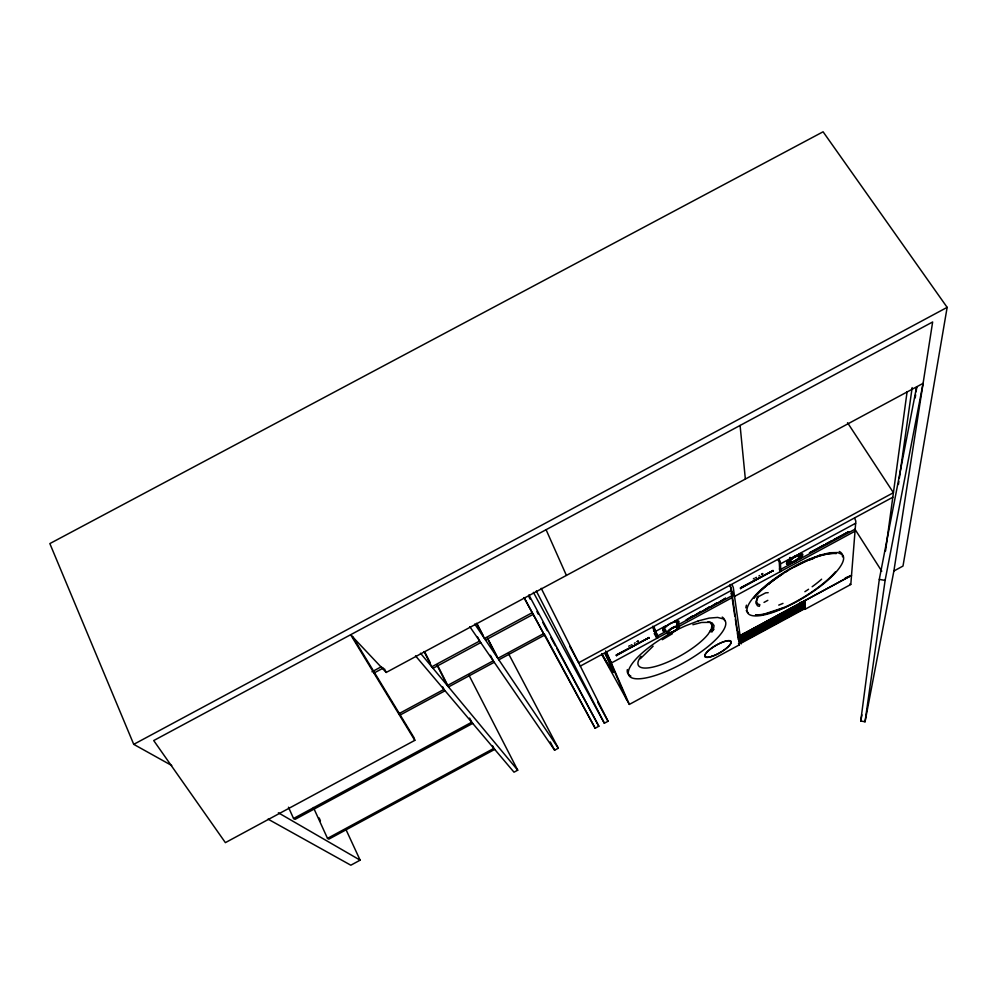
<?xml version="1.0" encoding="UTF-8"?>
<svg xmlns="http://www.w3.org/2000/svg" width="997" height="997" viewBox="0 0 997 997"><rect width="100%" height="100%" fill="white"/><g stroke="black" fill="none" stroke-linecap="round" stroke-linejoin="round"><path stroke-width="1.5" d="M851.064 575.643L740.073 635.575M804.753 609.429L804.218 607.185L804.741 608.045L741.058 642.542L740.547 641.669L741.22 643.863L738.254 639.177M352.502 636.398L414.067 737.768L414.814 740.347L225.384 842.639L153.712 740.559L932.644 321.981L893.885 570.994L865.022 721.803L860.747 720.968L879.304 579.382L916.579 387.085M885.51 551.079L907.096 391.734M898.447 484.455L898.883 481.377M899.319 478.298L912.155 387.584M865.022 721.803L885.112 580.404L923.085 383.359L386.213 672.439L350.632 634.74L414.814 740.347M915.184 397.903L915.645 394.824M916.093 391.746L916.779 387.123M171.733 765.509L133.735 744.348L49.85 543.589L823.086 131.791L947.15 307.363L902.995 566.059L893.885 570.994M860.747 720.968L861.919 714.886M757.197 597.191L756.287 601.341L757.87 604.082L759.851 604.681L759.315 606.338L757.496 605.79L755.838 602.948L758.356 596.231M606.712 652.399L629.356 704.418L739.388 644.847L731.225 588.467L729.966 585.787M804.118 608.893L805.202 609.179L805.152 600.506L851.525 575.394L845.269 577.911M805.177 609.217L850.802 584.479L855.825 521.132L854.691 518.403M634.379 643.264L635.114 642.816M758.916 575.954L759.652 575.506M640.261 658.755L653.122 646.206M753.744 598.175L761.023 590.423L770.793 582.161L782.371 574.01M664.563 627.076A9.272 2.829 -29.7 0 0 665.709 631.001A9.384 2.854 -29.7 0 1 664.488 627.088L666.22 625.63L655.889 631.213M790.584 564.003L789.013 564.377A9.447 2.817 -31.3 0 1 788.864 559.865L790.696 558.357L790.11 557.423M637.27 641.732L638.055 641.27M761.783 574.446L762.568 573.973M637.058 641.557L638.142 640.859M662.307 639.7L672.489 633.656M762.742 573.524L761.534 574.197M739.749 636.098L804.704 601.428L804.168 600.555L804.704 602.761L740.36 637.606L739.749 636.098L742.229 634.765M799.943 602.362L800.466 603.235L802.934 601.889M804.704 602.761L804.18 601.901L804.716 604.095L740.534 638.853L739.936 637.357L804.704 602.088M740.447 638.23L804.716 603.434M804.716 604.095L804.193 603.235L804.729 605.416L740.709 640.086L740.11 638.591L743.799 636.597M800.504 605.889L804.193 603.895M740.621 639.463L804.729 604.755M804.729 605.416L804.193 604.556L804.741 606.737L740.883 641.32L740.285 639.825L743.961 637.831M800.005 606.338L800.529 607.21L802.984 605.877M741.058 642.542L740.459 641.059L804.729 606.076M740.97 641.931L804.741 607.397L804.205 605.877L804.741 606.737M740.634 642.28L744.298 640.298M800.566 609.828L804.23 607.846M741.145 643.152L804.753 608.706M468.752 674.795L517.717 770.195L514.016 772.189L415.537 655.864M469.824 626.689L554.619 750.193L558.308 748.199L508.395 653.421M523.998 597.577L595.159 728.246L598.836 726.24L528.921 594.922M533.407 592.343L604.356 723.249L608.033 721.255L541.209 588.305M345.772 829.118L360.129 860.162L350.832 865.209L268.068 819.135M398.75 713.777L443.939 689.413L442.543 686.646M448.513 686.945L494.25 662.27M498.824 659.802L544.474 635.176M400.059 715.061L445.086 690.771M288.469 807.209L293.554 818.5L471.718 722.227L469.612 718.077M472.703 723.398L295.062 819.372L293.554 818.5M580.304 666.096L892.813 497.241M628.758 646.243L629.518 645.67M731.499 590.349L674.308 621.293A9.272 2.829 -29.7 0 1 677.175 624.807M754.118 578.322L753.371 578.896M790.696 558.357L780.414 563.916L779.841 562.969M855.65 523.251L798.734 554.045A9.334 2.792 -31.3 0 1 798.834 559.554L855.189 529.12M616.607 655.789L616.271 655.054L649.035 637.656L616.47 655.552M740.671 588.741L740.459 587.931L773.074 570.62L740.522 588.504M649.035 637.656L616.271 655.054M773.074 570.62L740.459 587.931M666.345 631.201L657.397 636.036L655.453 630.229M676.801 625.543L732.247 595.57L731.125 593.664M779.367 568.988L780.788 571.318L780.688 569.387L790.87 563.891L789.088 564.314A9.334 2.792 -31.3 0 1 788.926 559.853M667.417 632.609L611.485 662.943L608.282 657.11M678.134 626.914L732.521 597.415M855.027 531.189L734.54 596.418L731.187 590.785L734.527 596.318M758.331 596.717L765.708 592.829L768.176 592.692M709.864 631.45L713.815 629.581M313.407 807.495L327.502 838.377L493.851 748.373L492.443 745.619M764.014 602.412L767.84 600.344M494.711 749.395L328.823 839.15L327.502 838.377M133.735 744.348L947.15 307.363M371.981 671.779L381.577 666.607M373.813 673.137L383.396 667.978M433.022 668.314L480.741 642.591M485.514 640.024L533.146 614.364M793.849 567.243C807.134 560.563 821.167 552.999 836.471 553.447A54.087 15.466 -31.1 0 0 794.896 566.583A54.087 15.466 -31.1 0 0 753.744 598.188M631.924 644.685L630.864 645.209M783.978 607.522L763.166 614.426L755.514 615.024A54.087 15.466 -31.1 0 0 835.573 571.705M850.715 584.541L849.98 583.806M692.865 624.72L701.552 622.464L710.076 622.352L711.995 625.019L711.384 628.957L708.344 633.93A42.073 12.338 -29.6 0 1 659.516 665.223A42.073 12.338 -29.6 0 1 640.984 656.3M739.363 644.847L738.465 643.626M755.352 577.886L756.486 577.363M879.304 579.382L885.112 580.404M707.92 621.841L712.07 622.851L714.039 625.568L713.391 629.655L711.983 631.948L710.213 631.537L711.746 629.045L712.357 625.107L710.45 622.477M805.078 609.204L804.168 608.045M278.362 812.792L360.129 860.162M420.472 653.209L517.717 770.195M474.759 624.035L558.308 748.199M847.537 422.728L893.424 492.692L578.634 662.768L569.736 646.392M629.319 704.393L601.739 654.381M855.127 529.507L881.772 571.219M789.823 557.61L790.409 558.544M780.215 568.365L780.688 569.387M773.111 571.206L772.924 570.384M779.118 559.242L780.302 561.822L780.788 569.299M778.084 559.791L779.28 562.37L779.779 571.867M743.114 634.478L743.637 635.351L743.55 634.715M743.625 638.205L744.049 638.454M732.022 584.691L733.269 587.358L740.185 636.348M740.36 637.606L739.849 636.722L739.936 637.357M740.534 638.853L740.023 637.968L740.11 638.591M740.709 640.086L740.198 639.214L740.285 639.825M740.883 641.32L740.459 641.059M656.001 631.188L655.341 630.254L656.861 635.077M653.471 629.892L657.933 637.731L654.032 626.826M654.219 633.519L656.923 638.279L652.998 627.387M649.209 638.18L648.897 637.419M597.677 702.175L608.033 721.255M528.809 596.58L530.279 599.309M536.922 611.597L538.392 614.326M542.817 622.514L547.241 630.702M550.917 637.532L555.341 645.72M556.825 648.449L598.836 726.24M544.374 634.005L595.159 728.246M532.635 613.205L543.639 633.643L497.839 658.344L487.782 639.127M524.148 597.677L532.224 612.681L484.442 638.429L476.541 623.312M550.282 741.955L554.619 750.193M487.371 637.906L496.68 655.702M476.915 623.574L483.371 635.912M490.387 655.316L493.253 660.812L447.366 685.562L436.86 664.812M477.513 636.884L479.657 641.009L431.776 666.806L424.074 651.552M536.286 590.959L604.356 723.249M437.334 664.862L447.117 684.179M424.647 651.714L430.23 662.781M384.468 668.9L386.213 672.439M319.14 817.939L320.423 820.768M546.082 529.706L566.408 575.419M605.615 650.966L626.652 699.607M652.798 626.216L654.555 631.786M730.165 584.441L730.975 589.289M731.275 592.056L734.814 616.271M735.362 619.311L736.957 630.303L740.098 635.725L804.691 600.755L804.704 601.428M737.331 632.821L738.067 637.906M743.388 633.469L743.463 634.092M740.086 425.457L745.357 479.058M779.928 562.956L780.115 568.452M800.454 602.562L800.466 603.235M800.516 606.55L800.529 607.21M804.741 607.397L804.741 608.045M748.099 612.594A55.595 15.964 -31.1 0 1 746.292 610.451M745.893 607.883A55.595 15.964 -31.1 0 1 746.454 605.167M839.225 551.478A55.595 15.964 -31.1 0 1 842.502 556.812M821.628 579.195A46.797 13.447 -31.1 0 1 812.144 586.747M808.567 589.252A46.797 13.447 -31.1 0 1 804.878 591.695M782.969 603.397A46.797 13.447 -31.1 0 1 778.744 605.104M768.587 584.242A46.797 13.447 -31.1 0 1 776.638 577.986M779.156 576.216A46.797 13.447 -31.1 0 1 783.031 573.636M785.374 572.141A46.797 13.447 -31.1 0 1 787.767 570.683M809.115 560.102A46.797 13.447 -31.1 0 1 813.378 558.557M601.714 653.658A91.998 2.443 61.7 0 0 612.632 670.507L611.198 666.507A91.998 2.443 61.7 0 0 605.017 653.484M665.66 630.029A7.315 2.231 -29.7 0 1 666.295 626.465A7.315 2.231 -29.7 0 1 674.558 622.003A7.315 2.231 -29.7 0 1 676.751 624.035M605.279 653.783A94.192 2.505 61.7 0 1 601.627 653.683M630.827 676.053A55.321 16.164 -29.6 0 1 628.334 674.271M627.612 673.062A55.321 16.164 -29.6 0 1 627.35 669.585M722.227 617.081A55.321 16.164 -29.6 0 1 724.632 620.583M665.086 630.478A8.113 2.468 -29.7 0 1 665.784 626.527A8.113 2.468 -29.7 0 1 674.957 621.567A8.113 2.468 -29.7 0 1 677.387 623.835M809.502 552.849L816.381 549.135L809.502 552.849M817.577 548.487L824.444 544.773L817.577 548.487M825.641 544.138L832.507 540.424L825.641 544.138M833.704 539.776L840.571 536.062L833.704 539.776M841.767 535.414L848.634 531.7L841.767 535.414M693.052 615.81L686.248 619.997L693.052 615.81M701.153 611.423L694.348 615.623L701.153 611.423M709.253 607.048L702.449 611.248L709.253 607.048M717.354 602.662L710.549 606.874L717.354 602.662M725.455 598.287L718.638 602.5L725.455 598.287M698.249 620.919L685.774 625.717A55.346 16.102 -29.6 0 0 628.272 672.576A55.346 16.102 -29.6 0 0 684.465 662.407A55.346 16.102 -29.6 0 0 723.311 618.925L717.678 617.43L709.141 618.103L698.249 620.919M819.846 555.179L807.844 559.716A55.62 15.902 -31.1 0 0 747.189 608.257A55.62 15.902 -31.1 0 0 798.747 600.543A55.62 15.902 -31.1 0 0 842.278 554.569L837.654 552.55L830.015 552.737L819.846 555.179M792.366 561.909A5.508 1.645 -31.3 0 0 799.519 556.413A5.508 1.645 -31.3 0 0 792.316 558.656A5.508 1.645 -31.3 0 0 792.366 561.909M791.63 562.807A7.203 2.156 -31.3 0 0 800.99 555.616A7.203 2.156 -31.3 0 0 791.581 558.544A7.365 2.206 -31.3 0 0 791.568 562.894A7.365 2.206 -31.3 0 0 801.127 555.541A7.365 2.206 -31.3 0 0 791.506 558.532A7.203 2.156 -31.3 0 0 791.63 562.807M791.219 563.317A8.163 2.443 -31.3 0 0 801.825 555.167A8.163 2.443 -31.3 0 0 791.157 558.47A8.163 2.443 -31.3 0 0 791.219 563.317M792.279 562.021A5.72 1.707 -31.3 0 0 799.694 556.314A5.72 1.707 -31.3 0 0 792.229 558.644A5.72 1.707 -31.3 0 0 792.279 562.021M670.433 633.332A7.178 2.168 -29.7 0 0 679.393 626.365A7.178 2.168 -29.7 0 0 669.461 629.581A7.178 2.168 -29.7 0 0 670.433 633.332M671.068 632.497A5.484 1.658 -29.7 0 0 677.91 627.163A5.484 1.658 -29.7 0 0 670.308 629.63A5.484 1.658 -29.7 0 0 671.068 632.497M670.993 632.597A5.695 1.72 -29.7 0 0 678.097 627.063A5.695 1.72 -29.7 0 0 670.208 629.63A5.695 1.72 -29.7 0 0 670.993 632.597M711.97 656.4A15.129 4.2 -30 0 0 731.225 641.881A15.129 4.2 -30 0 0 710.736 648.748A15.129 4.2 -30 0 0 711.97 656.4M712.057 656.288A14.905 4.138 -30 0 0 731.038 641.981A14.905 4.138 -30 0 0 710.836 648.76A14.905 4.138 -30 0 0 712.057 656.288"/></g></svg>
